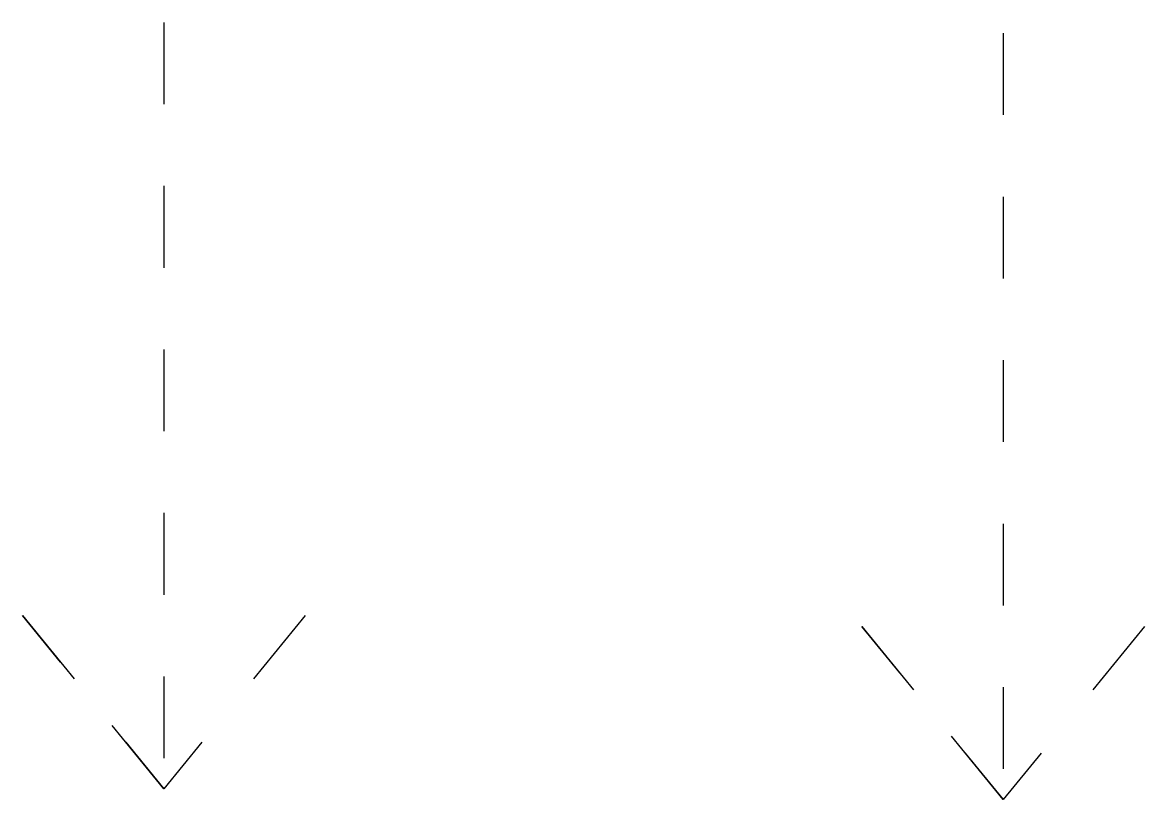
# Model space of a CAD drawing. Header units: millimetres. Extents: x 699029 to 727993, y 4486031 to 4516039.
# Drawn here: x 726058.59 to 726080.55, y 4492497.91 to 4492513.12 of the extents above; entities that cross this region are included whole.
import ezdxf

# ---------------------------------------------------------------- set-up
doc = ezdxf.new("R2010")
doc.units = ezdxf.units.MM
doc.linetypes.add('AI-Linetype-22', pattern=[3.2004, 1.6002, -1.6002])
doc.layers.add('Deko_Zemin Seramik5', color=155, linetype='Continuous')

msp = doc.modelspace()

# ---------------------------------------------------------------- linework, layer by layer
at = {"layer": 'Deko_Zemin Seramik5', "linetype": 'AI-Linetype-22'}
for points in [[(726061.356, 4492513.122), (726061.356, 4492498.122), (726058.589, 4492501.513)], [(726077.779, 4492512.911), (726077.779, 4492497.911), (726075.012, 4492501.301)], [(726058.589, 4492501.513), (726061.356, 4492498.122)], [(726064.123, 4492501.513), (726061.356, 4492498.122)], [(726075.012, 4492501.301), (726077.779, 4492497.911)], [(726080.546, 4492501.301), (726077.779, 4492497.911)]]:
    msp.add_lwpolyline(points, dxfattribs=at)

doc.saveas('drawing.dxf')
